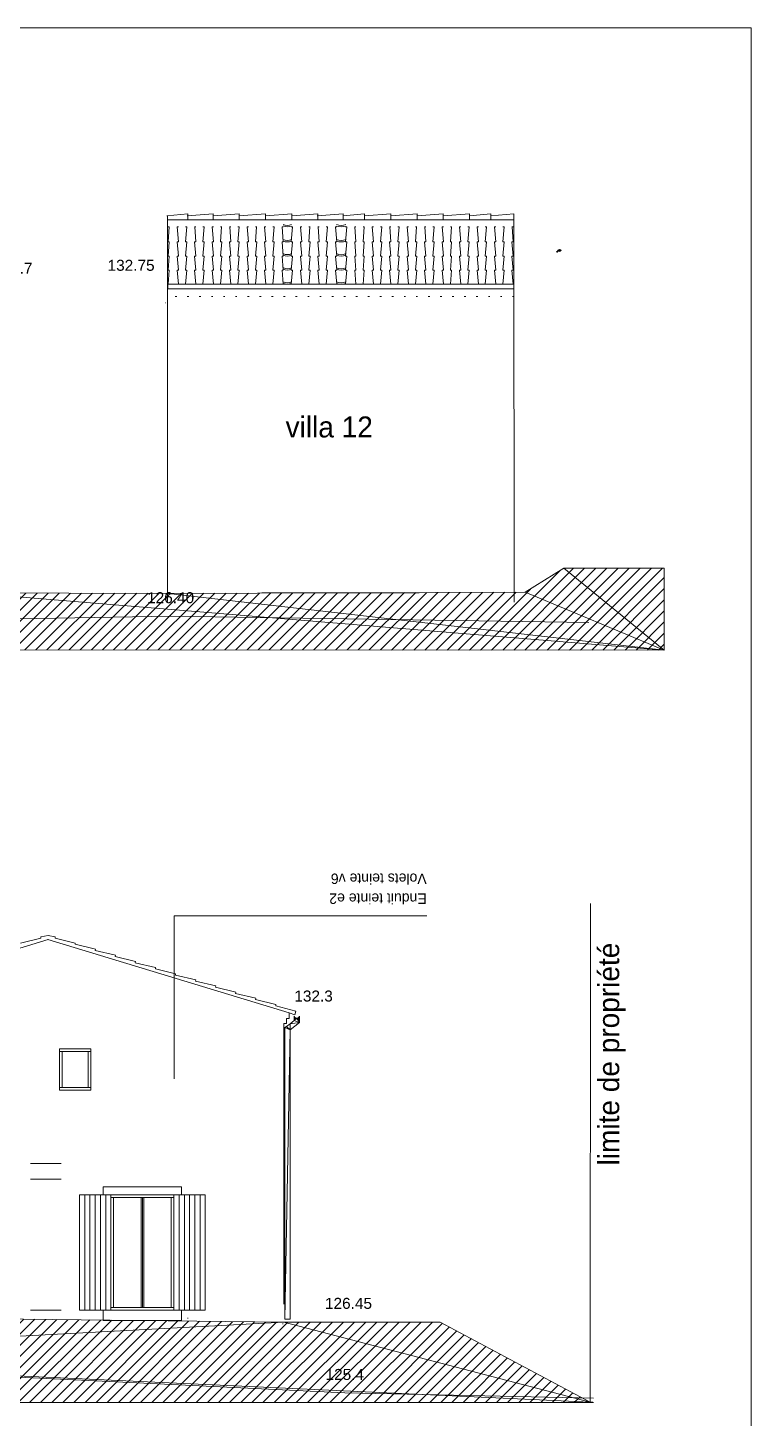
# Model space of a CAD drawing. Header units: metres. Extents: x 44.2 to 128.2, y -61.8 to 3.
# Drawn here: x 114.42 to 128.22, y -29.33 to -2.79 of the extents above; entities that cross this region are included whole.
import ezdxf
from ezdxf.enums import TextEntityAlignment as Align
from ezdxf.lldxf.tags import DXFTag

# ---------------------------------------------------------------- set-up
doc = ezdxf.new("R2010")
doc.units = ezdxf.units.M
doc.header["$MEASUREMENT"] = 0
for name, color, linetype in [('Calque 59', 7, 'Continuous'), ('Calque Commun', 7, 'Continuous'), ('Cotations', 7, 'Continuous'), ('Textes', 7, 'Continuous')]:
    doc.layers.add(name, color=color, linetype=linetype)
doc.styles.add('Arial2', font='arial.ttf', dxfattribs={"height": 0.21})
doc.styles.add('Century Gothic', font='GOTHIC.TTF', dxfattribs={"height": 0.4})
doc.styles.add('Century Gothic3', font='GOTHIC.TTF', dxfattribs={"height": 0.2})
tags = doc.linetypes.add('DASHDOT2', pattern=[0.5, 0.25, -0.125, 0, -0.125]).pattern_tags.tags
tags[10:11] = [DXFTag(74, 4), DXFTag(75, 0), DXFTag(340, '0'), DXFTag(46, 1.0), DXFTag(50, 0.0), DXFTag(44, 0.0), DXFTag(45, 0.0)]
tags[8:9] = [DXFTag(74, 4), DXFTag(75, 0), DXFTag(340, '0'), DXFTag(46, 1.0), DXFTag(50, 0.0), DXFTag(44, 0.0), DXFTag(45, 0.0)]
tags[6:7] = [DXFTag(74, 4), DXFTag(75, 0), DXFTag(340, '0'), DXFTag(46, 1.0), DXFTag(50, 0.0), DXFTag(44, 0.0), DXFTag(45, 0.0)]
tags[4:5] = [DXFTag(74, 4), DXFTag(75, 0), DXFTag(340, '0'), DXFTag(46, 1.0), DXFTag(50, 0.0), DXFTag(44, 0.0), DXFTag(45, 0.0)]
tags = doc.linetypes.add('HIDDEN', pattern=[0.375, 0.25, -0.125]).pattern_tags.tags
tags[6:7] = [DXFTag(74, 4), DXFTag(75, 0), DXFTag(340, '0'), DXFTag(46, 1.0), DXFTag(50, 0.0), DXFTag(44, 0.0), DXFTag(45, 0.0)]
tags[4:5] = [DXFTag(74, 4), DXFTag(75, 0), DXFTag(340, '0'), DXFTag(46, 1.0), DXFTag(50, 0.0), DXFTag(44, 0.0), DXFTag(45, 0.0)]

# ---------------------------------------------------------------- blocks, each defined once
blk = doc.blocks.new('@dwg_exp16')
at = {"layer": 'Cotations', "color": 212, "linetype": 'ByBlock', "lineweight": -2, "style": 'Arial2'}
blk.add_text('132.7', height=0.21, dxfattribs=at).set_placement((114.142, -7.484), align=Align.CENTER)
blk = doc.blocks.new('@dwg_exp19')
at = {"layer": 'Cotations', "color": 212, "linetype": 'ByBlock', "lineweight": -2, "style": 'Arial2'}
blk.add_text('132.75', height=0.21, dxfattribs=at).set_placement((116.39, -7.428), align=Align.CENTER)
blk = doc.blocks.new('@dwg_exp20')
at = {"layer": 'Cotations', "color": 212, "linetype": 'ByBlock', "lineweight": -2, "style": 'Arial2'}
blk.add_text('126.40', height=0.21, dxfattribs=at).set_placement((117.144, -13.772), align=Align.CENTER)
blk = doc.blocks.new('@dwg_exp21')
at = {"layer": 'Cotations', "color": 212, "linetype": 'ByBlock', "lineweight": -2, "style": 'Arial2'}
blk.add_text('126.45', height=0.21, dxfattribs=at).set_placement((120.537, -27.241), align=Align.CENTER)
blk = doc.blocks.new('@dwg_exp22')
at = {"layer": 'Cotations', "color": 212, "linetype": 'ByBlock', "lineweight": -2, "style": 'Arial2'}
blk.add_text('125.4', height=0.21, dxfattribs=at).set_placement((120.466, -28.598), align=Align.CENTER)
blk = doc.blocks.new('@dwg_exp23')
at = {"layer": 'Cotations', "color": 212, "linetype": 'ByBlock', "lineweight": -2, "style": 'Arial2'}
blk.add_text('132.3', height=0.21, dxfattribs=at).set_placement((119.871, -21.375), align=Align.CENTER)
blk = doc.blocks.new('hatch3')
at = {"layer": 'Calque Commun', "color": 7, "linetype": 'Continuous', "lineweight": 5}
for p, q in [((105.753, -29.028), (107.424, -27.357)), ((105.965, -29.028), (107.633, -27.359)), ((106.177, -29.028), (107.843, -27.362)), ((106.389, -29.028), (108.053, -27.364)), ((106.594, -27.551), (106.795, -27.349)), ((106.594, -27.763), (107.004, -27.352)), ((106.594, -27.975), (107.214, -27.354)), ((106.602, -29.028), (108.262, -27.367)), ((106.814, -29.028), (108.472, -27.369)), ((107.026, -29.028), (108.682, -27.372)), ((107.238, -29.028), (108.891, -27.374)), ((107.45, -29.028), (109.101, -27.377)), ((107.662, -29.028), (109.311, -27.379)), ((107.874, -29.028), (109.52, -27.382)), ((108.086, -29.028), (109.73, -27.384)), ((108.299, -29.028), (109.94, -27.387)), ((108.511, -29.028), (110.149, -27.389)), ((108.723, -29.028), (110.359, -27.392)), ((108.935, -29.028), (110.569, -27.394)), ((109.147, -29.028), (110.778, -27.396)), ((109.359, -29.028), (110.988, -27.399)), ((109.571, -29.028), (111.198, -27.401)), ((109.784, -29.028), (111.407, -27.404)), ((109.996, -29.028), (111.617, -27.406)), ((110.208, -29.028), (111.826, -27.409)), ((110.42, -29.028), (112.036, -27.411)), ((110.632, -29.028), (112.246, -27.414)), ((110.844, -29.028), (112.455, -27.416)), ((111.056, -29.028), (112.665, -27.419)), ((111.268, -29.028), (112.875, -27.421)), ((111.481, -29.028), (113.084, -27.424)), ((111.693, -29.028), (113.294, -27.426)), ((111.905, -29.028), (113.504, -27.429)), ((112.117, -29.028), (113.713, -27.431)), ((112.329, -29.028), (113.923, -27.434)), ((112.541, -29.028), (114.133, -27.436)), ((112.753, -29.028), (114.342, -27.439)), ((112.966, -29.028), (114.552, -27.441)), ((113.178, -29.028), (114.762, -27.443)), ((113.39, -29.028), (114.971, -27.446)), ((113.602, -29.028), (115.181, -27.448)), ((113.814, -29.028), (115.391, -27.451)), ((114.026, -29.028), (115.6, -27.453)), ((114.238, -29.028), (115.81, -27.456)), ((114.45, -29.028), (116.02, -27.458)), ((114.663, -29.028), (116.229, -27.461)), ((114.875, -29.028), (116.439, -27.463)), ((115.087, -29.028), (116.649, -27.466)), ((115.299, -29.028), (116.858, -27.468)), ((115.511, -29.028), (117.068, -27.471)), ((115.723, -29.028), (117.278, -27.473)), ((115.935, -29.028), (117.487, -27.476)), ((116.147, -29.028), (117.697, -27.478)), ((116.36, -29.028), (117.907, -27.481)), ((116.572, -29.028), (118.116, -27.483)), ((116.784, -29.028), (118.326, -27.486)), ((116.996, -29.028), (118.536, -27.488)), ((117.208, -29.028), (118.745, -27.49)), ((117.42, -29.028), (118.955, -27.493)), ((117.632, -29.028), (119.165, -27.495)), ((117.845, -29.028), (119.38, -27.492)), ((118.057, -29.028), (119.592, -27.492)), ((118.269, -29.028), (119.805, -27.492)), ((118.481, -29.028), (120.017, -27.492)), ((118.693, -29.028), (120.229, -27.492)), ((118.905, -29.028), (120.441, -27.492)), ((119.117, -29.028), (120.653, -27.492)), ((119.329, -29.028), (120.865, -27.492)), ((119.542, -29.028), (121.077, -27.492)), ((119.754, -29.028), (121.29, -27.492)), ((119.966, -29.028), (121.502, -27.492)), ((120.178, -29.028), (121.714, -27.492)), ((120.39, -29.028), (121.926, -27.492)), ((120.602, -29.028), (122.138, -27.492)), ((120.814, -29.028), (122.329, -27.513)), ((121.027, -29.028), (122.467, -27.587)), ((121.239, -29.028), (122.605, -27.661)), ((121.451, -29.028), (122.743, -27.735)), ((121.663, -29.028), (122.881, -27.809)), ((121.875, -29.028), (123.019, -27.883)), ((122.087, -29.028), (123.158, -27.957)), ((122.299, -29.028), (123.296, -28.031)), ((122.511, -29.028), (123.434, -28.105)), ((101.375, -28.315), (101.52, -28.169)), ((101.375, -28.527), (101.733, -28.169)), ((101.375, -28.739), (101.945, -28.169)), ((101.375, -28.951), (102.157, -28.169)), ((101.51, -29.028), (102.369, -28.169)), ((101.723, -29.028), (102.581, -28.169)), ((101.935, -29.028), (102.793, -28.169)), ((102.147, -29.028), (103.005, -28.169)), ((102.359, -29.028), (103.217, -28.169)), ((102.571, -29.028), (103.43, -28.169)), ((102.783, -29.028), (103.642, -28.169)), ((102.995, -29.028), (103.854, -28.169)), ((103.207, -29.028), (104.066, -28.169)), ((103.42, -29.028), (104.278, -28.169)), ((103.632, -29.028), (104.49, -28.169)), ((103.844, -29.028), (104.702, -28.169)), ((104.056, -29.028), (104.915, -28.169)), ((104.268, -29.028), (105.127, -28.169)), ((104.48, -29.028), (105.339, -28.169)), ((104.692, -29.028), (105.551, -28.169)), ((104.905, -29.028), (105.763, -28.169)), ((105.117, -29.028), (105.975, -28.169)), ((105.329, -29.028), (106.187, -28.169)), ((105.541, -29.028), (106.399, -28.169)), ((122.724, -29.028), (123.572, -28.179)), ((122.936, -29.028), (123.71, -28.253)), ((123.148, -29.028), (123.848, -28.327)), ((123.36, -29.028), (123.987, -28.401)), ((123.572, -29.028), (124.125, -28.475)), ((123.784, -29.028), (124.263, -28.549)), ((123.996, -29.028), (124.401, -28.623)), ((124.209, -29.028), (124.539, -28.697)), ((124.421, -29.028), (124.677, -28.771)), ((124.633, -29.028), (124.816, -28.845)), ((124.845, -29.028), (124.954, -28.919)), ((125.057, -29.028), (125.092, -28.993))]:
    blk.add_line(p, q, dxfattribs=at)
at = {"layer": 'Calque Commun', "color": 7, "linetype": 'Continuous', "lineweight": 20}
mesh = blk.add_polyface(dxfattribs=at)
corners = [(125.146, -29.022), (125.199, -29.022), (125.21, -29.028), (101.375, -29.028), (119.305, -27.497), (119.288, -27.492), (122.288, -27.492), (106.594, -27.347), (106.594, -28.169), (101.375, -28.169)]
mesh.append_faces([[corners[k] for k in face] for face in [(3, 0, 2)]], dxfattribs={"vtx0": -1, "vtx1": -1, "color": 7})
mesh.append_faces([[corners[k] for k in face] for face in [(4, 0, 8), (8, 0, 3)]], dxfattribs={"vtx0": -1, "vtx1": -1, "vtx2": -1, "color": 7})
mesh.append_faces([[corners[k] for k in face] for face in [(4, 6, 0)]], dxfattribs={"vtx0": -1, "vtx2": -1, "color": 7})
mesh.append_faces([[corners[k] for k in face] for face in [(7, 4, 8), (9, 8, 3)]], dxfattribs={"vtx1": -1, "color": 7})
mesh.append_faces([[corners[k] for k in face] for face in [(0, 1, 2), (4, 5, 6)]], dxfattribs={"vtx2": -1, "color": 7})
blk = doc.blocks.new('hatch35')
at = {"layer": 'Calque Commun', "color": 8, "linetype": 'Continuous', "lineweight": 5}
for p, q in [((117.206, -25.065), (117.206, -27.265)), ((117.306, -25.065), (117.306, -27.265)), ((117.406, -25.065), (117.406, -27.265)), ((117.506, -25.065), (117.506, -27.265)), ((117.606, -25.065), (117.606, -27.265)), ((117.706, -25.065), (117.706, -27.265))]:
    blk.add_line(p, q, dxfattribs=at)
mesh = blk.add_polyface(dxfattribs=at)
corners = [(117.806, -25.065), (117.206, -25.065), (117.206, -27.265), (117.806, -27.265)]
mesh.append_faces([[corners[k] for k in face] for face in [(0, 1, 2, 3)]], dxfattribs={"color": 8})
blk = doc.blocks.new('hatch36')
at = {"layer": 'Calque Commun', "color": 8, "linetype": 'Continuous', "lineweight": 5}
for p, q in [((115.406, -25.065), (115.406, -27.265)), ((115.506, -25.065), (115.506, -27.265)), ((115.606, -25.065), (115.606, -27.265)), ((115.706, -25.065), (115.706, -27.265)), ((115.806, -25.065), (115.806, -27.265)), ((115.906, -25.065), (115.906, -27.265))]:
    blk.add_line(p, q, dxfattribs=at)
mesh = blk.add_polyface(dxfattribs=at)
corners = [(116.006, -25.065), (115.406, -25.065), (115.406, -27.265), (116.006, -27.265)]
mesh.append_faces([[corners[k] for k in face] for face in [(0, 1, 2, 3)]], dxfattribs={"color": 8})
blk = doc.blocks.new('hatch37')
at = {"layer": 'Calque Commun', "color": 7, "linetype": 'Continuous', "lineweight": 5}
for p, q in [((123.055, -14.666), (124.566, -13.155)), ((123.267, -14.666), (124.83, -13.103)), ((123.479, -14.666), (125.042, -13.103)), ((123.691, -14.666), (125.254, -13.103)), ((123.903, -14.666), (125.467, -13.103)), ((124.115, -14.666), (125.679, -13.103)), ((124.328, -14.666), (125.891, -13.103)), ((124.54, -14.666), (126.103, -13.102)), ((124.752, -14.666), (126.316, -13.102)), ((124.964, -14.666), (126.528, -13.102)), ((122.843, -14.666), (124.006, -13.502)), ((125.176, -14.666), (126.561, -13.282)), ((125.388, -14.666), (126.561, -13.494)), ((102.907, -14.661), (103.773, -13.795)), ((103.119, -14.661), (103.99, -13.79)), ((103.331, -14.661), (104.207, -13.785)), ((103.543, -14.661), (104.425, -13.78)), ((103.755, -14.661), (104.642, -13.775)), ((103.968, -14.662), (104.859, -13.77)), ((104.18, -14.662), (105.076, -13.765)), ((104.392, -14.662), (105.293, -13.76)), ((104.604, -14.662), (105.51, -13.755)), ((104.816, -14.662), (105.727, -13.75)), ((105.028, -14.662), (105.945, -13.745)), ((105.24, -14.662), (106.162, -13.74)), ((105.452, -14.662), (106.379, -13.735)), ((105.664, -14.662), (106.596, -13.73)), ((105.876, -14.662), (106.813, -13.725)), ((106.088, -14.662), (107.03, -13.72)), ((106.3, -14.662), (107.247, -13.715)), ((106.513, -14.662), (107.464, -13.71)), ((106.725, -14.662), (107.682, -13.705)), ((106.937, -14.662), (107.899, -13.7)), ((107.149, -14.662), (108.116, -13.695)), ((107.361, -14.662), (108.333, -13.69)), ((107.573, -14.662), (108.55, -13.685)), ((107.785, -14.662), (108.767, -13.68)), ((107.997, -14.662), (108.984, -13.675)), ((108.209, -14.663), (109.202, -13.67)), ((108.421, -14.663), (109.419, -13.665)), ((108.633, -14.663), (109.636, -13.66)), ((108.845, -14.663), (109.853, -13.655)), ((109.058, -14.663), (110.07, -13.65)), ((109.27, -14.663), (110.287, -13.645)), ((109.482, -14.663), (110.504, -13.64)), ((109.694, -14.663), (110.722, -13.635)), ((109.906, -14.663), (110.939, -13.63)), ((110.118, -14.663), (111.156, -13.625)), ((110.33, -14.663), (111.373, -13.62)), ((110.542, -14.663), (111.59, -13.615)), ((110.754, -14.663), (111.807, -13.61)), ((110.966, -14.663), (112.024, -13.605)), ((111.178, -14.663), (112.242, -13.6)), ((111.39, -14.663), (112.459, -13.595)), ((111.603, -14.663), (112.676, -13.59)), ((111.815, -14.663), (112.893, -13.585)), ((112.027, -14.663), (113.11, -13.58)), ((112.239, -14.663), (113.326, -13.576)), ((112.451, -14.663), (113.538, -13.576)), ((112.663, -14.664), (113.75, -13.577)), ((112.875, -14.664), (113.962, -13.577)), ((113.087, -14.664), (114.173, -13.578)), ((113.299, -14.664), (114.385, -13.578)), ((113.511, -14.664), (114.597, -13.578)), ((113.723, -14.664), (114.808, -13.579)), ((113.935, -14.664), (115.02, -13.579)), ((114.148, -14.664), (115.232, -13.58)), ((114.36, -14.664), (115.443, -13.58)), ((114.572, -14.664), (115.655, -13.581)), ((114.784, -14.664), (115.867, -13.581)), ((114.996, -14.664), (116.078, -13.582)), ((115.208, -14.664), (116.29, -13.582)), ((115.42, -14.664), (116.502, -13.582)), ((115.632, -14.664), (116.713, -13.583)), ((115.844, -14.664), (116.925, -13.583)), ((116.056, -14.664), (117.137, -13.584)), ((116.268, -14.664), (117.35, -13.583)), ((116.48, -14.664), (117.563, -13.582)), ((116.693, -14.664), (117.775, -13.582)), ((116.905, -14.664), (117.988, -13.581)), ((117.117, -14.665), (118.201, -13.58)), ((117.329, -14.665), (118.414, -13.58)), ((117.541, -14.665), (118.627, -13.579)), ((117.753, -14.665), (118.839, -13.578)), ((117.965, -14.665), (119.052, -13.578)), ((118.177, -14.665), (119.265, -13.577)), ((118.389, -14.665), (119.478, -13.576)), ((118.601, -14.665), (119.691, -13.576)), ((118.813, -14.665), (119.903, -13.575)), ((119.025, -14.665), (120.116, -13.574)), ((119.238, -14.665), (120.329, -13.574)), ((119.45, -14.665), (120.542, -13.573)), ((119.662, -14.665), (120.755, -13.572)), ((119.874, -14.665), (120.967, -13.572)), ((120.086, -14.665), (121.18, -13.571)), ((120.298, -14.665), (121.393, -13.57)), ((120.51, -14.665), (121.606, -13.57)), ((120.722, -14.665), (121.819, -13.569)), ((120.934, -14.665), (122.031, -13.568)), ((121.146, -14.665), (122.244, -13.568)), ((121.358, -14.666), (122.457, -13.567)), ((121.57, -14.666), (122.67, -13.566)), ((121.783, -14.666), (122.883, -13.566)), ((121.995, -14.666), (123.095, -13.565)), ((122.207, -14.666), (123.308, -13.564)), ((122.419, -14.666), (123.521, -13.564)), ((122.631, -14.666), (123.734, -13.563)), ((125.6, -14.666), (126.561, -13.706)), ((98.453, -14.66), (99.057, -14.057)), ((98.665, -14.66), (99.5, -13.826)), ((98.878, -14.66), (99.712, -13.826)), ((99.09, -14.66), (99.924, -13.826)), ((99.302, -14.66), (100.136, -13.826)), ((99.514, -14.661), (100.349, -13.826)), ((99.726, -14.661), (100.561, -13.826)), ((99.938, -14.661), (100.773, -13.826)), ((100.15, -14.661), (100.985, -13.826)), ((100.362, -14.661), (101.197, -13.826)), ((100.574, -14.661), (101.409, -13.826)), ((100.786, -14.661), (101.621, -13.826)), ((100.998, -14.661), (101.834, -13.826)), ((101.21, -14.661), (102.046, -13.826)), ((101.423, -14.661), (102.258, -13.826)), ((101.635, -14.661), (102.47, -13.825)), ((101.847, -14.661), (102.687, -13.82)), ((102.059, -14.661), (102.905, -13.815)), ((102.271, -14.661), (103.122, -13.81)), ((102.483, -14.661), (103.339, -13.805)), ((102.695, -14.661), (103.556, -13.8)), ((125.812, -14.667), (126.561, -13.918)), ((126.024, -14.667), (126.561, -14.13)), ((98.241, -14.66), (98.548, -14.354)), ((126.236, -14.667), (126.561, -14.342)), ((126.448, -14.667), (126.561, -14.554)), ((98.029, -14.66), (98.039, -14.65))]:
    blk.add_line(p, q, dxfattribs=at)
at = {"layer": 'Calque Commun', "color": 7, "linetype": 'Continuous', "lineweight": 20}
mesh = blk.add_polyface(dxfattribs=at)
corners = [(117.099, -13.584), (123.91, -13.562), (126.561, -14.667), (124.648, -13.104), (113.299, -13.576), (99.453, -13.826), (102.453, -13.826), (99.613, -14.661), (98.022, -14.66), (126.561, -13.102)]
mesh.append_faces([[corners[k] for k in face] for face in [(5, 7, 8)]], dxfattribs={"vtx0": -1, "color": 7})
mesh.append_faces([[corners[k] for k in face] for face in [(7, 6, 4)]], dxfattribs={"vtx0": -1, "vtx2": -1, "color": 7})
mesh.append_faces([[corners[k] for k in face] for face in [(0, 1, 2), (1, 3, 2), (4, 0, 2), (5, 6, 7), (2, 7, 4)]], dxfattribs={"vtx1": -1, "vtx2": -1, "color": 7})
mesh.append_faces([[corners[k] for k in face] for face in [(3, 9, 2)]], dxfattribs={"vtx2": -1, "color": 7})
blk = doc.blocks.new('TOIT FACADE seul 660')
at = {"layer": 'Calque 59', "color": 32, "linetype": 'Continuous', "lineweight": 5}
for p, q in [((70.58, -18.73), (70.605, -18.73)), ((70.58, -19.019), (70.603, -18.731)), ((70.755, -18.731), (70.78, -18.731)), ((70.757, -18.731), (70.78, -19.019)), ((70.913, -19.019), (70.937, -18.731)), ((70.913, -18.731), (70.938, -18.731)), ((71.088, -18.731), (71.113, -18.731)), ((71.09, -18.731), (71.113, -19.019)), ((71.247, -19.019), (71.27, -18.731)), ((71.247, -18.731), (71.272, -18.731)), ((71.422, -18.731), (71.447, -18.731)), ((71.424, -18.731), (71.447, -19.019)), ((71.58, -19.019), (71.603, -18.731)), ((71.58, -18.731), (71.605, -18.731)), ((71.755, -18.731), (71.78, -18.731)), ((71.757, -18.731), (71.78, -19.019)), ((71.913, -19.019), (71.937, -18.731)), ((71.913, -18.731), (71.938, -18.731)), ((72.088, -18.731), (72.113, -18.731)), ((72.09, -18.731), (72.113, -19.019)), ((72.247, -19.019), (72.27, -18.731)), ((72.247, -18.731), (72.272, -18.731)), ((72.422, -18.731), (72.447, -18.731)), ((72.424, -18.731), (72.447, -19.019)), ((72.58, -19.019), (72.603, -18.731)), ((72.58, -18.731), (72.605, -18.731)), ((72.755, -18.731), (72.78, -18.731)), ((72.757, -18.731), (72.78, -19.019)), ((72.932, -19.019), (72.955, -18.731)), ((72.932, -18.731), (72.957, -18.731)), ((73.107, -18.731), (73.132, -18.731)), ((73.109, -18.731), (73.132, -19.019)), ((73.265, -19.019), (73.288, -18.731)), ((73.265, -18.731), (73.29, -18.731)), ((73.44, -18.731), (73.465, -18.731)), ((73.442, -18.731), (73.465, -19.019)), ((73.599, -19.019), (73.622, -18.731)), ((73.599, -18.731), (73.624, -18.731)), ((73.774, -18.731), (73.799, -18.731)), ((73.776, -18.731), (73.799, -19.019)), ((73.966, -19.019), (73.99, -18.731)), ((73.966, -18.731), (73.992, -18.731)), ((74.142, -18.731), (74.166, -18.731)), ((74.143, -18.731), (74.166, -19.019)), ((74.3, -19.019), (74.323, -18.731)), ((74.3, -18.731), (74.325, -18.731)), ((74.475, -18.731), (74.5, -18.731)), ((74.477, -18.731), (74.5, -19.019)), ((74.633, -19.019), (74.656, -18.731)), ((74.633, -18.731), (74.658, -18.731)), ((74.808, -18.731), (74.833, -18.731)), ((74.81, -18.731), (74.833, -19.019)), ((74.966, -19.019), (74.99, -18.731)), ((74.966, -18.731), (74.991, -18.731)), ((75.141, -18.731), (75.166, -18.731)), ((75.143, -18.731), (75.166, -19.019)), ((75.3, -19.019), (75.323, -18.731)), ((75.3, -18.731), (75.325, -18.731)), ((75.475, -18.731), (75.5, -18.731)), ((75.477, -18.731), (75.5, -19.019)), ((75.633, -19.019), (75.656, -18.731)), ((75.633, -18.731), (75.658, -18.731)), ((75.808, -18.731), (75.833, -18.731)), ((75.81, -18.731), (75.833, -19.019)), ((75.966, -19.019), (75.99, -18.731)), ((75.966, -18.731), (75.991, -18.731)), ((76.141, -18.731), (76.166, -18.731)), ((76.143, -18.731), (76.166, -19.019)), ((76.3, -19.019), (76.323, -18.731)), ((76.3, -18.731), (76.325, -18.731)), ((76.475, -18.731), (76.5, -18.731)), ((76.477, -18.731), (76.5, -19.019)), ((76.633, -19.019), (76.656, -18.731)), ((76.633, -18.731), (76.658, -18.731)), ((76.808, -18.731), (76.833, -18.731)), ((76.81, -18.731), (76.833, -19.019)), ((76.966, -19.019), (76.99, -18.731)), ((76.966, -18.731), (76.991, -18.731)), ((77.141, -18.731), (77.166, -18.731)), ((77.143, -18.731), (77.166, -19.019)), ((70.58, -19.288), (70.605, -19.019)), ((70.58, -19.019), (70.605, -19.019)), ((70.755, -19.019), (70.78, -19.288)), ((70.755, -19.019), (70.78, -19.019)), ((70.913, -19.288), (70.938, -19.019)), ((70.913, -19.019), (70.938, -19.019)), ((71.088, -19.019), (71.113, -19.288)), ((71.088, -19.019), (71.113, -19.019)), ((71.247, -19.288), (71.272, -19.019)), ((71.247, -19.019), (71.272, -19.019)), ((71.422, -19.019), (71.447, -19.288)), ((71.422, -19.019), (71.447, -19.019)), ((71.58, -19.288), (71.605, -19.019)), ((71.58, -19.019), (71.605, -19.019)), ((71.755, -19.019), (71.78, -19.288)), ((71.755, -19.019), (71.78, -19.019)), ((71.913, -19.288), (71.938, -19.019)), ((71.913, -19.019), (71.938, -19.019)), ((72.088, -19.019), (72.113, -19.288)), ((72.088, -19.019), (72.113, -19.019)), ((72.247, -19.288), (72.272, -19.019)), ((72.247, -19.019), (72.272, -19.019)), ((72.422, -19.019), (72.447, -19.288)), ((72.422, -19.019), (72.447, -19.019)), ((72.58, -19.288), (72.605, -19.019)), ((72.58, -19.019), (72.605, -19.019)), ((72.755, -19.019), (72.78, -19.288)), ((72.755, -19.019), (72.78, -19.019)), ((72.932, -19.288), (72.957, -19.019)), ((72.932, -19.019), (72.957, -19.019)), ((73.107, -19.019), (73.132, -19.288)), ((73.107, -19.019), (73.132, -19.019)), ((73.265, -19.288), (73.29, -19.019)), ((73.265, -19.019), (73.29, -19.019)), ((73.44, -19.019), (73.465, -19.288)), ((73.44, -19.019), (73.465, -19.019)), ((73.599, -19.288), (73.624, -19.019)), ((73.599, -19.019), (73.624, -19.019)), ((73.774, -19.019), (73.799, -19.288)), ((73.774, -19.019), (73.799, -19.019)), ((73.966, -19.288), (73.992, -19.019)), ((73.966, -19.019), (73.992, -19.019)), ((74.142, -19.019), (74.166, -19.288)), ((74.142, -19.019), (74.166, -19.019)), ((74.3, -19.288), (74.325, -19.019)), ((74.3, -19.019), (74.325, -19.019)), ((74.475, -19.019), (74.5, -19.288)), ((74.475, -19.019), (74.5, -19.019)), ((74.633, -19.288), (74.658, -19.019)), ((74.633, -19.019), (74.658, -19.019)), ((74.808, -19.019), (74.833, -19.288)), ((74.808, -19.019), (74.833, -19.019)), ((74.966, -19.288), (74.991, -19.019)), ((74.966, -19.019), (74.991, -19.019)), ((75.141, -19.019), (75.166, -19.288)), ((75.141, -19.019), (75.166, -19.019)), ((75.3, -19.288), (75.325, -19.019)), ((75.3, -19.019), (75.325, -19.019)), ((75.475, -19.019), (75.5, -19.288)), ((75.475, -19.019), (75.5, -19.019)), ((75.633, -19.288), (75.658, -19.019)), ((75.633, -19.019), (75.658, -19.019)), ((75.808, -19.019), (75.833, -19.288)), ((75.808, -19.019), (75.833, -19.019)), ((75.966, -19.288), (75.991, -19.019)), ((75.966, -19.019), (75.991, -19.019)), ((76.141, -19.019), (76.166, -19.288)), ((76.141, -19.019), (76.166, -19.019)), ((76.3, -19.288), (76.325, -19.019)), ((76.3, -19.019), (76.325, -19.019)), ((76.475, -19.019), (76.5, -19.288)), ((76.475, -19.019), (76.5, -19.019)), ((76.633, -19.288), (76.658, -19.019)), ((76.633, -19.019), (76.658, -19.019)), ((76.808, -19.019), (76.833, -19.288)), ((76.808, -19.019), (76.833, -19.019)), ((76.966, -19.288), (76.991, -19.019)), ((76.966, -19.019), (76.991, -19.019)), ((77.141, -19.019), (77.166, -19.288)), ((77.141, -19.019), (77.166, -19.019)), ((70.58, -19.556), (70.605, -19.288)), ((70.58, -19.288), (70.605, -19.288)), ((70.755, -19.288), (70.78, -19.556)), ((70.755, -19.288), (70.78, -19.288)), ((70.913, -19.556), (70.938, -19.288)), ((70.913, -19.288), (70.938, -19.288)), ((71.088, -19.288), (71.113, -19.556)), ((71.088, -19.288), (71.113, -19.288)), ((71.247, -19.556), (71.272, -19.288)), ((71.247, -19.288), (71.272, -19.288)), ((71.422, -19.288), (71.447, -19.556)), ((71.422, -19.288), (71.447, -19.288)), ((71.58, -19.556), (71.605, -19.288)), ((71.58, -19.288), (71.605, -19.288)), ((71.755, -19.288), (71.78, -19.556)), ((71.755, -19.288), (71.78, -19.288)), ((71.913, -19.556), (71.938, -19.288)), ((71.913, -19.288), (71.938, -19.288)), ((72.088, -19.288), (72.113, -19.556)), ((72.088, -19.288), (72.113, -19.288)), ((72.247, -19.556), (72.272, -19.288)), ((72.247, -19.288), (72.272, -19.288)), ((72.422, -19.288), (72.447, -19.556)), ((72.422, -19.288), (72.447, -19.288)), ((72.58, -19.556), (72.605, -19.288)), ((72.58, -19.288), (72.605, -19.288)), ((72.755, -19.288), (72.78, -19.556)), ((72.755, -19.288), (72.78, -19.288)), ((72.932, -19.556), (72.957, -19.288)), ((72.932, -19.288), (72.957, -19.288)), ((73.107, -19.288), (73.132, -19.556)), ((73.107, -19.288), (73.132, -19.288)), ((73.265, -19.556), (73.29, -19.288)), ((73.265, -19.288), (73.29, -19.288)), ((73.44, -19.288), (73.465, -19.556)), ((73.44, -19.288), (73.465, -19.288)), ((73.599, -19.556), (73.624, -19.288)), ((73.599, -19.288), (73.624, -19.288)), ((73.774, -19.288), (73.799, -19.556)), ((73.774, -19.288), (73.799, -19.288)), ((73.966, -19.556), (73.992, -19.288)), ((73.966, -19.288), (73.992, -19.288)), ((74.142, -19.288), (74.166, -19.556)), ((74.142, -19.288), (74.166, -19.288)), ((74.3, -19.556), (74.325, -19.288)), ((74.3, -19.288), (74.325, -19.288)), ((74.475, -19.288), (74.5, -19.556)), ((74.475, -19.288), (74.5, -19.288)), ((74.633, -19.556), (74.658, -19.288)), ((74.633, -19.288), (74.658, -19.288)), ((74.808, -19.288), (74.833, -19.556)), ((74.808, -19.288), (74.833, -19.288)), ((74.966, -19.556), (74.991, -19.288)), ((74.966, -19.288), (74.991, -19.288)), ((75.141, -19.288), (75.166, -19.556)), ((75.141, -19.288), (75.166, -19.288)), ((75.3, -19.556), (75.325, -19.288)), ((75.3, -19.288), (75.325, -19.288)), ((75.475, -19.288), (75.5, -19.556)), ((75.475, -19.288), (75.5, -19.288)), ((75.633, -19.556), (75.658, -19.288)), ((75.633, -19.288), (75.658, -19.288)), ((75.808, -19.288), (75.833, -19.556)), ((75.808, -19.288), (75.833, -19.288)), ((75.966, -19.556), (75.991, -19.288)), ((75.966, -19.288), (75.991, -19.288)), ((76.141, -19.288), (76.166, -19.556)), ((76.141, -19.288), (76.166, -19.288)), ((76.3, -19.556), (76.325, -19.288)), ((76.3, -19.288), (76.325, -19.288)), ((76.475, -19.288), (76.5, -19.556)), ((76.475, -19.288), (76.5, -19.288)), ((76.633, -19.556), (76.658, -19.288)), ((76.633, -19.288), (76.658, -19.288)), ((76.808, -19.288), (76.833, -19.556)), ((76.808, -19.288), (76.833, -19.288)), ((76.966, -19.556), (76.991, -19.288)), ((76.966, -19.288), (76.991, -19.288)), ((77.141, -19.288), (77.166, -19.556)), ((77.141, -19.288), (77.166, -19.288)), ((70.58, -19.825), (70.605, -19.556)), ((70.58, -19.556), (70.605, -19.556)), ((70.755, -19.556), (70.78, -19.825)), ((70.755, -19.556), (70.78, -19.556)), ((70.913, -19.825), (70.938, -19.556)), ((70.913, -19.556), (70.938, -19.556)), ((71.088, -19.556), (71.113, -19.825)), ((71.088, -19.556), (71.113, -19.556)), ((71.247, -19.825), (71.272, -19.556)), ((71.247, -19.556), (71.272, -19.556)), ((71.422, -19.556), (71.447, -19.825)), ((71.422, -19.556), (71.447, -19.556)), ((71.58, -19.825), (71.605, -19.556)), ((71.58, -19.556), (71.605, -19.556)), ((71.755, -19.556), (71.78, -19.825)), ((71.755, -19.556), (71.78, -19.556)), ((71.913, -19.825), (71.938, -19.556)), ((71.913, -19.556), (71.938, -19.556)), ((72.088, -19.556), (72.113, -19.825)), ((72.088, -19.556), (72.113, -19.556)), ((72.247, -19.825), (72.272, -19.556)), ((72.247, -19.556), (72.272, -19.556)), ((72.422, -19.556), (72.447, -19.825)), ((72.422, -19.556), (72.447, -19.556)), ((72.58, -19.825), (72.605, -19.556)), ((72.58, -19.556), (72.605, -19.556)), ((72.755, -19.556), (72.78, -19.825)), ((72.755, -19.556), (72.78, -19.556)), ((72.932, -19.825), (72.957, -19.556)), ((72.932, -19.556), (72.957, -19.556)), ((73.107, -19.556), (73.132, -19.825)), ((73.107, -19.556), (73.132, -19.556)), ((73.265, -19.825), (73.29, -19.556)), ((73.265, -19.556), (73.29, -19.556)), ((73.44, -19.556), (73.465, -19.825)), ((73.44, -19.556), (73.465, -19.556)), ((73.599, -19.825), (73.624, -19.556)), ((73.599, -19.556), (73.624, -19.556)), ((73.774, -19.556), (73.799, -19.825)), ((73.774, -19.556), (73.799, -19.556)), ((73.966, -19.825), (73.992, -19.556)), ((73.966, -19.556), (73.992, -19.556)), ((74.142, -19.556), (74.166, -19.825)), ((74.142, -19.556), (74.166, -19.556)), ((74.3, -19.825), (74.325, -19.556)), ((74.3, -19.556), (74.325, -19.556)), ((74.475, -19.556), (74.5, -19.825)), ((74.475, -19.556), (74.5, -19.556)), ((74.633, -19.825), (74.658, -19.556)), ((74.633, -19.556), (74.658, -19.556)), ((74.808, -19.556), (74.833, -19.825)), ((74.808, -19.556), (74.833, -19.556)), ((74.966, -19.825), (74.991, -19.556)), ((74.966, -19.556), (74.991, -19.556)), ((75.141, -19.556), (75.166, -19.825)), ((75.141, -19.556), (75.166, -19.556)), ((75.3, -19.825), (75.325, -19.556)), ((75.3, -19.556), (75.325, -19.556)), ((75.475, -19.556), (75.5, -19.825)), ((75.475, -19.556), (75.5, -19.556)), ((75.633, -19.825), (75.658, -19.556)), ((75.633, -19.556), (75.658, -19.556)), ((75.808, -19.556), (75.833, -19.825)), ((75.808, -19.556), (75.833, -19.556)), ((75.966, -19.825), (75.991, -19.556)), ((75.966, -19.556), (75.991, -19.556)), ((76.141, -19.556), (76.166, -19.825)), ((76.141, -19.556), (76.166, -19.556)), ((76.3, -19.825), (76.325, -19.556)), ((76.3, -19.556), (76.325, -19.556)), ((76.475, -19.556), (76.5, -19.825)), ((76.475, -19.556), (76.5, -19.556)), ((76.633, -19.825), (76.658, -19.556)), ((76.633, -19.556), (76.658, -19.556)), ((76.808, -19.556), (76.833, -19.825)), ((76.808, -19.556), (76.833, -19.556)), ((76.966, -19.825), (76.991, -19.556)), ((76.966, -19.556), (76.991, -19.556)), ((77.141, -19.556), (77.166, -19.825)), ((77.141, -19.556), (77.166, -19.556)), ((70.58, -19.825), (70.605, -19.825)), ((70.755, -19.825), (70.78, -19.825)), ((70.913, -19.825), (70.938, -19.825)), ((71.088, -19.825), (71.113, -19.825)), ((71.247, -19.825), (71.272, -19.825)), ((71.422, -19.825), (71.447, -19.825)), ((71.58, -19.825), (71.605, -19.825)), ((71.755, -19.825), (71.78, -19.825)), ((71.913, -19.825), (71.938, -19.825)), ((72.088, -19.825), (72.113, -19.825)), ((72.247, -19.825), (72.272, -19.825)), ((72.422, -19.825), (72.447, -19.825)), ((72.58, -19.825), (72.605, -19.825)), ((72.755, -19.825), (72.78, -19.825)), ((72.932, -19.825), (72.957, -19.825)), ((73.107, -19.825), (73.132, -19.825)), ((73.265, -19.825), (73.29, -19.825)), ((73.44, -19.825), (73.465, -19.825)), ((73.599, -19.825), (73.624, -19.825)), ((73.774, -19.825), (73.799, -19.825)), ((73.966, -19.825), (73.992, -19.825)), ((74.142, -19.825), (74.166, -19.825)), ((74.3, -19.825), (74.325, -19.825)), ((74.475, -19.825), (74.5, -19.825)), ((74.633, -19.825), (74.658, -19.825)), ((74.808, -19.825), (74.833, -19.825)), ((74.966, -19.825), (74.991, -19.825)), ((75.141, -19.825), (75.166, -19.825)), ((75.3, -19.825), (75.325, -19.825)), ((75.475, -19.825), (75.5, -19.825)), ((75.633, -19.825), (75.658, -19.825)), ((75.808, -19.825), (75.833, -19.825)), ((75.966, -19.825), (75.991, -19.825)), ((76.141, -19.825), (76.166, -19.825)), ((76.3, -19.825), (76.325, -19.825)), ((76.475, -19.825), (76.5, -19.825)), ((76.633, -19.825), (76.658, -19.825)), ((76.808, -19.825), (76.833, -19.825)), ((76.966, -19.825), (76.991, -19.825)), ((77.141, -19.825), (77.166, -19.825)), ((70.718, -20.058), (70.747, -20.058)), ((70.947, -20.058), (70.977, -20.058)), ((71.177, -20.058), (71.207, -20.058)), ((71.407, -20.058), (71.437, -20.058)), ((71.637, -20.058), (71.666, -20.058)), ((71.866, -20.058), (71.896, -20.058)), ((72.096, -20.058), (72.126, -20.058)), ((72.326, -20.058), (72.356, -20.058)), ((72.556, -20.058), (72.585, -20.058)), ((72.785, -20.058), (72.815, -20.058)), ((73.015, -20.058), (73.045, -20.058)), ((73.245, -20.058), (73.274, -20.058)), ((73.474, -20.058), (73.504, -20.058)), ((73.704, -20.058), (73.734, -20.058)), ((73.934, -20.058), (73.964, -20.058)), ((74.164, -20.058), (74.193, -20.058)), ((74.393, -20.058), (74.423, -20.058)), ((74.623, -20.058), (74.653, -20.058)), ((74.853, -20.058), (74.883, -20.058)), ((75.083, -20.058), (75.112, -20.058)), ((75.312, -20.058), (75.342, -20.058)), ((75.542, -20.058), (75.572, -20.058)), ((75.772, -20.058), (75.801, -20.058)), ((76.001, -20.058), (76.031, -20.058)), ((76.231, -20.058), (76.261, -20.058)), ((76.461, -20.058), (76.491, -20.058)), ((76.691, -20.058), (76.72, -20.058)), ((76.92, -20.058), (76.95, -20.058)), ((77.15, -20.058), (77.18, -20.058))]:
    blk.add_line(p, q, dxfattribs=at)
for points in [[(70.559, -18.521, 0), (70.96, -18.481, 0), (70.96, -18.599, 0), (70.574, -18.599, 0)], [(70.945, -18.521, 0), (71.44, -18.481, 0), (71.44, -18.599, 0), (70.96, -18.599, 0)], [(71.44, -18.521, 0), (71.94, -18.481, 0), (71.94, -18.599, 0), (71.44, -18.599, 0), (71.44, -18.521, 0)], [(71.94, -18.521, 0), (72.44, -18.481, 0), (72.44, -18.599, 0), (71.94, -18.599, 0), (71.94, -18.521, 0)], [(72.44, -18.521, 0), (72.94, -18.481, 0), (72.94, -18.599, 0), (72.44, -18.599, 0), (72.44, -18.521, 0)], [(72.94, -18.521, 0), (73.44, -18.481, 0), (73.44, -18.599, 0), (72.94, -18.599, 0), (72.94, -18.521, 0)], [(73.426, -18.521, 0), (73.924, -18.481, 0), (73.924, -18.599, 0), (73.44, -18.599, 0)], [(73.924, -18.521, 0), (74.33, -18.481, 0), (74.33, -18.599, 0), (73.924, -18.599, 0), (73.924, -18.521, 0)], [(74.33, -18.521, 0), (74.83, -18.481, 0), (74.83, -18.599, 0), (74.33, -18.599, 0), (74.33, -18.521, 0)], [(74.83, -18.521, 0), (75.33, -18.481, 0), (75.33, -18.599, 0), (74.83, -18.599, 0), (74.83, -18.521, 0)], [(75.33, -18.521, 0), (75.83, -18.481, 0), (75.83, -18.599, 0), (75.33, -18.599, 0), (75.33, -18.521, 0)], [(75.83, -18.521, 0), (76.33, -18.481, 0), (76.33, -18.599, 0), (75.83, -18.599, 0), (75.83, -18.521, 0)], [(76.33, -18.521, 0), (76.736, -18.481, 0), (76.736, -18.599, 0), (76.33, -18.599, 0), (76.33, -18.521, 0)], [(76.736, -18.521, 0), (77.18, -18.481, 0), (77.18, -18.599, 0), (76.736, -18.599, 0), (76.736, -18.521, 0)]]:
    blk.add_polyline3d(points, dxfattribs=at)
for centre, radius, start, end in [((72.856, -18.538), 0.166, 241.367, 298.3741), ((72.856, -18.528), 0.202, 247.4673, 292.2758), ((73.883, -18.51), 0.195, 243.1896, 296.5749), ((73.883, -18.493), 0.238, 248.9251, 290.842), ((72.856, -18.826), 0.166, 241.3664, 298.3743), ((72.856, -18.817), 0.202, 247.4682, 292.2755), ((73.883, -18.798), 0.195, 243.1908, 296.5743), ((73.883, -18.782), 0.238, 248.9261, 290.8416), ((72.856, -19.095), 0.166, 241.3672, 298.3741), ((72.856, -19.086), 0.202, 247.4673, 292.2757), ((73.883, -19.067), 0.195, 243.1907, 296.5744), ((73.883, -19.05), 0.238, 248.9252, 290.8421), ((72.856, -19.364), 0.166, 241.3666, 298.3743), ((72.856, -19.354), 0.202, 247.4675, 292.2758), ((73.883, -19.336), 0.195, 243.1901, 296.5746), ((73.883, -19.319), 0.238, 248.9259, 290.8416), ((72.856, -19.632), 0.166, 241.367, 298.3741), ((72.856, -19.623), 0.202, 247.4672, 292.2757), ((73.883, -19.605), 0.195, 243.1903, 296.5745), ((73.883, -19.588), 0.238, 248.926, 290.8416)]:
    blk.add_arc(centre, radius, start, end, dxfattribs=at)
at = {"layer": 'Calque Commun', "color": 7, "linetype": 'Continuous', "lineweight": 5}
for p, q in [((70.572, -25.879), (70.571, -18.52)), ((77.181, -25.892), (77.18, -18.521))]:
    blk.add_line(p, q, dxfattribs=at)

msp = doc.modelspace()

# ---------------------------------------------------------------- linework, layer by layer
at = {"layer": 'Calque Commun', "color": 7, "linetype": 'Continuous', "lineweight": 5}
for p, q in [((117.046, -8.037), (117.055, -8.037)), ((118.886, -13.576), (121.886, -13.576)), ((114.807, -20.19), (110.204, -21.594)), ((114.802, -20.19), (119.406, -21.594)), ((115.024, -22.276), (115.024, -22.276)), ((115.624, -22.276), (115.024, -22.276)), ((115.024, -23.067), (115.024, -22.276)), ((115.024, -22.276), (115.624, -22.276)), ((115.624, -23.067), (115.624, -22.276)), ((115.074, -22.326), (115.024, -22.326)), ((115.024, -22.326), (115.074, -22.326)), ((115.574, -22.326), (115.074, -22.326)), ((115.074, -23.017), (115.074, -22.326)), ((115.074, -22.326), (115.574, -22.326)), ((115.624, -22.326), (115.574, -22.326)), ((115.574, -22.326), (115.624, -22.326)), ((115.574, -22.326), (115.574, -23.017)), ((115.024, -23.017), (115.624, -23.017)), ((115.024, -23.067), (115.624, -23.067)), ((115.804, -25.065), (116.004, -25.065)), ((116.004, -25.065), (116.004, -27.265)), ((116.006, -25.065), (117.206, -25.065)), ((116.006, -25.065), (116.006, -27.265)), ((116.006, -25.115), (117.204, -25.115)), ((116.054, -25.115), (116.054, -27.215)), ((116.581, -27.215), (116.581, -25.115)), ((116.606, -25.115), (116.606, -27.215)), ((116.631, -25.115), (116.631, -27.215)), ((117.154, -27.215), (117.154, -25.115)), ((117.204, -25.065), (117.204, -27.265)), ((117.206, -27.265), (117.206, -25.065)), ((117.206, -25.065), (117.406, -25.065)), ((117.406, -25.065), (117.606, -25.065)), ((114.855, -27.265), (114.855, -27.265)), ((114.855, -27.265), (114.855, -27.265)), ((114.855, -27.265), (114.855, -27.265)), ((114.855, -27.265), (114.855, -27.265)), ((115.055, -27.265), (114.857, -27.265)), ((117.154, -27.215), (116.006, -27.215)), ((116.006, -27.265), (117.204, -27.265)), ((116.657, -27.265), (116.657, -27.265)), ((116.657, -27.265), (116.657, -27.265)), ((116.657, -27.265), (116.657, -27.265)), ((116.657, -27.265), (116.657, -27.265)), ((117.204, -27.215), (117.154, -27.215)), ((117.204, -27.265), (117.206, -27.265)), ((117.406, -27.265), (117.206, -27.265)), ((117.206, -27.265), (117.206, -27.265)), ((117.206, -27.265), (117.206, -27.265)), ((117.206, -27.265), (117.206, -27.265)), ((117.206, -27.265), (117.206, -27.265)), ((119.289, -27.526), (119.279, -27.526))]:
    msp.add_line(p, q, dxfattribs=at)
at = {"layer": 'Calque Commun', "color": 26, "linetype": 'HIDDEN', "lineweight": 20}
for p, q in [((111.463, -14.118), (117.149, -14.018)), ((117.149, -14.018), (125.125, -14.143)), ((120.469, -28.844), (108.748, -28.276)), ((120.469, -28.844), (125.21, -28.945))]:
    msp.add_line(p, q, dxfattribs=at)
at = {"layer": 'Calque Commun', "color": 5, "linetype": 'DASHDOT2', "lineweight": 20}
msp.add_line((125.146, -29.022), (125.156, -19.501), dxfattribs=at)
at = {"layer": 'Calque Commun', "color": 86, "linetype": 'Continuous', "lineweight": 5}
msp.add_line((117.471, -27.413), (117.471, -27.426), dxfattribs=at)
at = {"layer": 'Calque Commun', "color": 5, "linetype": 'Continuous', "lineweight": 20}
msp.add_polyline3d([(122.034, -19.742, 0), (117.213, -19.742, 0), (117.213, -22.848, 0)], dxfattribs=at)
at = {"layer": 'Calque Commun', "color": 5, "linetype": 'Continuous', "lineweight": 5}
for points in [[(115.856, -25.065, 0), (115.856, -24.915, 0), (117.354, -24.915, 0), (117.354, -25.065, 0)], [(115.856, -27.265, 0), (115.856, -27.465, 0), (117.354, -27.465, 0), (117.354, -27.265, 0)]]:
    msp.add_polyline3d(points, dxfattribs=at)
at = {"layer": 'Cotations', "color": 11, "linetype": 'HIDDEN', "lineweight": 20}
for p, q in [((114.473, -24.465), (115.057, -24.465)), ((114.473, -24.765), (115.057, -24.765)), ((114.473, -27.265), (115.057, -27.265))]:
    msp.add_line(p, q, dxfattribs=at)
at = {"layer": 'Cotations', "color": 7, "linetype": 'Continuous', "lineweight": 5}
for points in [[(114.283, -20.258, 0), (114.67, -20.166, 0), (114.665, -20.139, 0), (114.805, -20.112, 0)], [(119.306, -27.15, 0), (119.306, -21.797, 0), (119.356, -21.797, 0), (119.356, -21.702, 0), (119.406, -21.702, 0), (119.406, -21.594, 0), (119.515, -21.629, 0), (119.533, -21.561, 0), (119.149, -21.455, 0), (119.153, -21.43, 0), (118.766, -21.338, 0), (118.764, -21.337, 0), (118.771, -21.313, 0), (118.381, -21.22, 0), (118.387, -21.195, 0), (118.001, -21.103, 0), (118.005, -21.078, 0), (117.618, -20.986, 0), (117.623, -20.961, 0), (117.235, -20.869, 0), (117.24, -20.844, 0), (116.853, -20.752, 0), (116.857, -20.727, 0), (116.47, -20.635, 0), (116.474, -20.61, 0), (116.087, -20.518, 0), (116.092, -20.493, 0), (115.705, -20.4, 0), (115.709, -20.375, 0), (115.322, -20.283, 0), (115.326, -20.258, 0), (114.939, -20.166, 0), (114.944, -20.139, 0), (114.805, -20.112, 0)]]:
    msp.add_polyline3d(points, dxfattribs=at)

# ---------------------------------------------------------------- block references
at = {"layer": 'Calque Commun', "color": 0, "linetype": 'ByBlock', "lineweight": -2}
for name, p in [('TOIT FACADE seul 660', (46.514, 12.142)), ('hatch37', (0, 0)), ('hatch36', (0, 0)), ('hatch35', (0, 0)), ('hatch3', (0, 0))]:
    msp.add_blockref(name, p, dxfattribs=at)
at = {"layer": 'Cotations', "color": 0, "linetype": 'ByBlock', "lineweight": -2}
for name in ['@dwg_exp16', '@dwg_exp19', '@dwg_exp20', '@dwg_exp23', '@dwg_exp21', '@dwg_exp22']:
    msp.add_blockref(name, (0, 0), dxfattribs=at)

# ---------------------------------------------------------------- texts
at = {"layer": 'Textes', "color": 5, "linetype": 'ByBlock', "lineweight": -2, "style": 'Century Gothic'}
msp.add_text('villa 12', height=0.4, dxfattribs=at).set_placement((121.002, -10.608), align=Align.RIGHT)
msp.add_text('limite de propriété', height=0.4, rotation=90, dxfattribs=at).set_placement((125.701, -24.503))
at = {"layer": 'Textes', "color": 5, "linetype": 'ByBlock', "lineweight": -2, "insert": (122.029, -18.929), "char_height": 0.2, "attachment_point": 7, "rotation": 180, "line_spacing_factor": 1.14, "style": 'Century Gothic3'}
msp.add_mtext('Enduit teinte e2\\PVolets teinte v6', dxfattribs=at)

# ---------------------------------------------------------------- meshes
at = {"layer": 'Calque Commun', "color": 7, "linetype": 'Continuous', "lineweight": 5}
mesh = msp.add_polyface(dxfattribs=at)
corners = [(44.219, -2.79), (128.219, -2.79), (128.219, -61.79), (44.219, -61.79)]
mesh.append_faces([[corners[k] for k in face] for face in [(0, 1, 2, 3)]], dxfattribs={"color": 7})
at = {"layer": 'Calque Commun', "color": 86, "linetype": 'Continuous', "lineweight": 5}
mesh = msp.add_polyface(dxfattribs=at)
corners = [(124.515, -7.071, -0.633), (124.526, -7.061, -0.633), (124.527, -7.073, -0.633), (124.515, -7.056, -0.633), (124.508, -7.059, -0.633)]
mesh.append_faces([[corners[k] for k in face] for face in [(0, 1, 2)]], dxfattribs={"vtx0": -1, "color": 86})
mesh.append_faces([[corners[k] for k in face] for face in [(0, 3, 1)]], dxfattribs={"vtx0": -1, "vtx2": -1, "color": 86})
mesh.append_faces([[corners[k] for k in face] for face in [(0, 4, 3)]], dxfattribs={"vtx2": -1, "color": 86})
mesh = msp.add_polyface(dxfattribs=at)
corners = [(124.557, -7.06, -0.633), (124.56, -7.019, -0.633), (124.574, -7.055, -0.633), (124.541, -7.051, -0.633), (124.542, -7.025, -0.633), (124.533, -7.044, -0.633), (124.533, -7.034, -0.633), (124.588, -7.028, -0.633), (124.594, -7.04, -0.633)]
mesh.append_faces([[corners[k] for k in face] for face in [(2, 7, 8)]], dxfattribs={"vtx0": -1, "color": 86})
mesh.append_faces([[corners[k] for k in face] for face in [(0, 1, 2), (3, 1, 0)]], dxfattribs={"vtx0": -1, "vtx1": -1, "color": 86})
mesh.append_faces([[corners[k] for k in face] for face in [(3, 4, 1), (3, 6, 4)]], dxfattribs={"vtx0": -1, "vtx2": -1, "color": 86})
mesh.append_faces([[corners[k] for k in face] for face in [(1, 7, 2)]], dxfattribs={"vtx1": -1, "vtx2": -1, "color": 86})
mesh.append_faces([[corners[k] for k in face] for face in [(3, 5, 6)]], dxfattribs={"vtx2": -1, "color": 86})
at = {"layer": 'Calque Commun', "color": 9, "linetype": 'Continuous', "lineweight": 5}
mesh = msp.add_polyface(dxfattribs=at)
corners = [(117.089, -7.683), (123.694, -7.683), (123.694, -7.769), (117.089, -7.769)]
mesh.append_faces([[corners[k] for k in face] for face in [(0, 1, 2, 3)]], dxfattribs={"color": 9})
at = {"layer": 'Calque Commun', "color": 8, "linetype": 'Continuous', "lineweight": 5}
mesh = msp.add_polyface(dxfattribs=at)
corners = [(119.502, -21.659), (119.501, -21.735), (119.501, -21.653), (119.554, -21.695), (119.601, -21.773), (119.565, -21.693), (119.57, -21.691), (119.513, -21.679), (119.517, -21.683), (119.576, -21.689), (119.56, -21.695), (119.522, -21.686), (119.527, -21.689), (119.585, -21.683), (119.589, -21.679), (119.532, -21.691), (119.424, -21.913), (119.424, -27.439), (119.324, -27.439), (119.6, -21.659), (119.601, -21.653), (119.324, -21.873), (119.537, -21.693), (119.543, -21.695), (119.548, -21.695), (119.504, -21.664), (119.353, -21.852), (119.595, -21.669), (119.598, -21.664), (119.592, -21.674), (119.424, -21.798), (119.507, -21.669), (119.51, -21.674), (119.58, -21.686)]
mesh.append_faces([[corners[k] for k in face] for face in [(0, 1, 2)]], dxfattribs={"vtx0": -1, "color": 8})
mesh.append_faces([[corners[k] for k in face] for face in [(15, 1, 12), (24, 1, 23), (29, 4, 14), (11, 1, 8), (19, 4, 28), (16, 30, 4), (10, 4, 3), (7, 1, 32), (13, 4, 33), (32, 1, 31)]], dxfattribs={"vtx0": -1, "vtx1": -1, "color": 8})
mesh.append_faces([[corners[k] for k in face] for face in [(1, 3, 4)]], dxfattribs={"vtx0": -1, "vtx1": -1, "vtx2": -1, "color": 8})
mesh.append_faces([[corners[k] for k in face] for face in [(16, 18, 21), (1, 22, 23), (16, 21, 26), (16, 26, 30), (1, 25, 31)]], dxfattribs={"vtx0": -1, "vtx2": -1, "color": 8})
mesh.append_faces([[corners[k] for k in face] for face in [(5, 6, 4), (7, 8, 1), (6, 9, 4), (10, 5, 4), (11, 12, 1), (13, 14, 4), (15, 22, 1), (0, 25, 1), (27, 28, 4), (24, 3, 1), (30, 1, 4), (29, 27, 4), (9, 33, 4)]], dxfattribs={"vtx1": -1, "vtx2": -1, "color": 8})
mesh.append_faces([[corners[k] for k in face] for face in [(16, 17, 18), (19, 20, 4)]], dxfattribs={"vtx2": -1, "color": 8})

doc.saveas('drawing.dxf')
